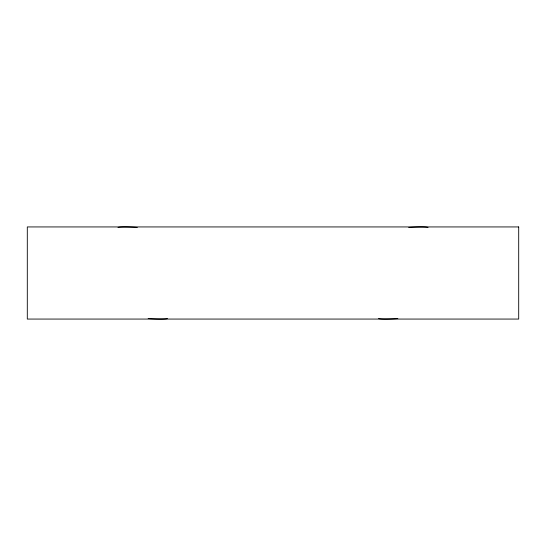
<?xml version="1.0" encoding="UTF-8"?>
<svg xmlns="http://www.w3.org/2000/svg" width="546" height="546" viewBox="0 0 546 546"><rect width="100%" height="100%" fill="white"/><g stroke="black" fill="none" stroke-linecap="round" stroke-linejoin="round"><path stroke-width="0.82" d="M397.836 318.571A25.464 2.17 -4.9 0 1 378.542 318.571M408.729 227.416A25.464 2.17 -4.9 0 1 428.023 227.416M167.451 318.571A25.464 2.17 4.9 0 1 148.157 318.571M117.984 227.416A25.464 2.17 4.9 0 1 137.278 227.416M518.7 226.938L27.3 226.938L27.3 319.062L518.7 319.062L518.7 226.938"/></g></svg>
